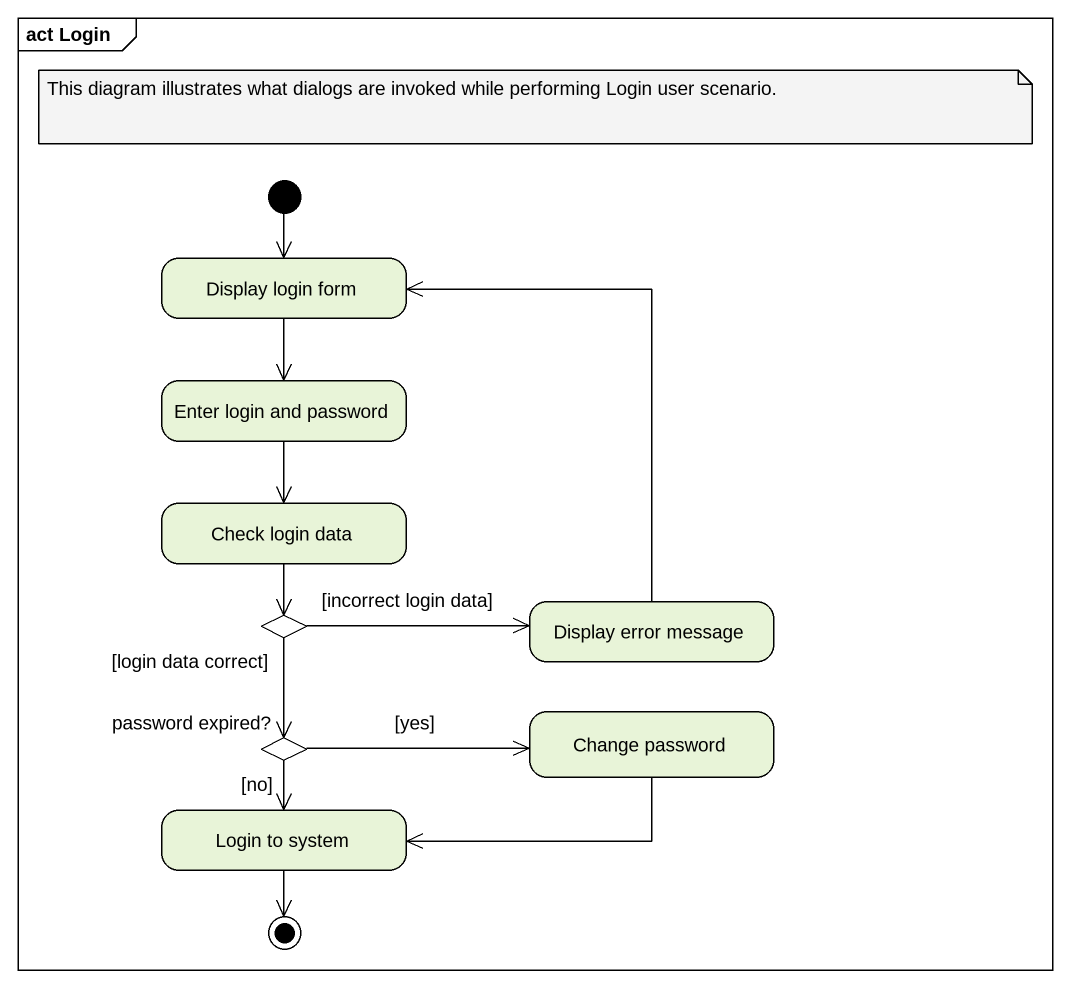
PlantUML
@startuml
mainframe act Login
hide empty description
state "Display login form" as Display_login_form
state "Enter login and password" as Enter_login_and_password
state "Check login data" as Check_login_data
state choice1 <<choice>>
state "Display error message" as Display_error_message
state "password expired?" as password_expired <<choice>>
state "Change password" as Change_password
state "Login to system" as Login_to_system
[*] --> Display_login_form
Display_login_form --> Enter_login_and_password
Enter_login_and_password --> Check_login_data
Check_login_data --> choice1
choice1 -right-> Display_error_message : [incorrect login data]
choice1 --> password_expired : [login data correct]
Display_error_message -up-> Display_login_form
password_expired -right-> Change_password : [yes]
password_expired --> Login_to_system : [no]
Change_password -left-> Login_to_system
Login_to_system --> [*]
note as N1
  This diagram illustrates what dialogs are invoked while performing Login user scenario.
end note
@enduml
